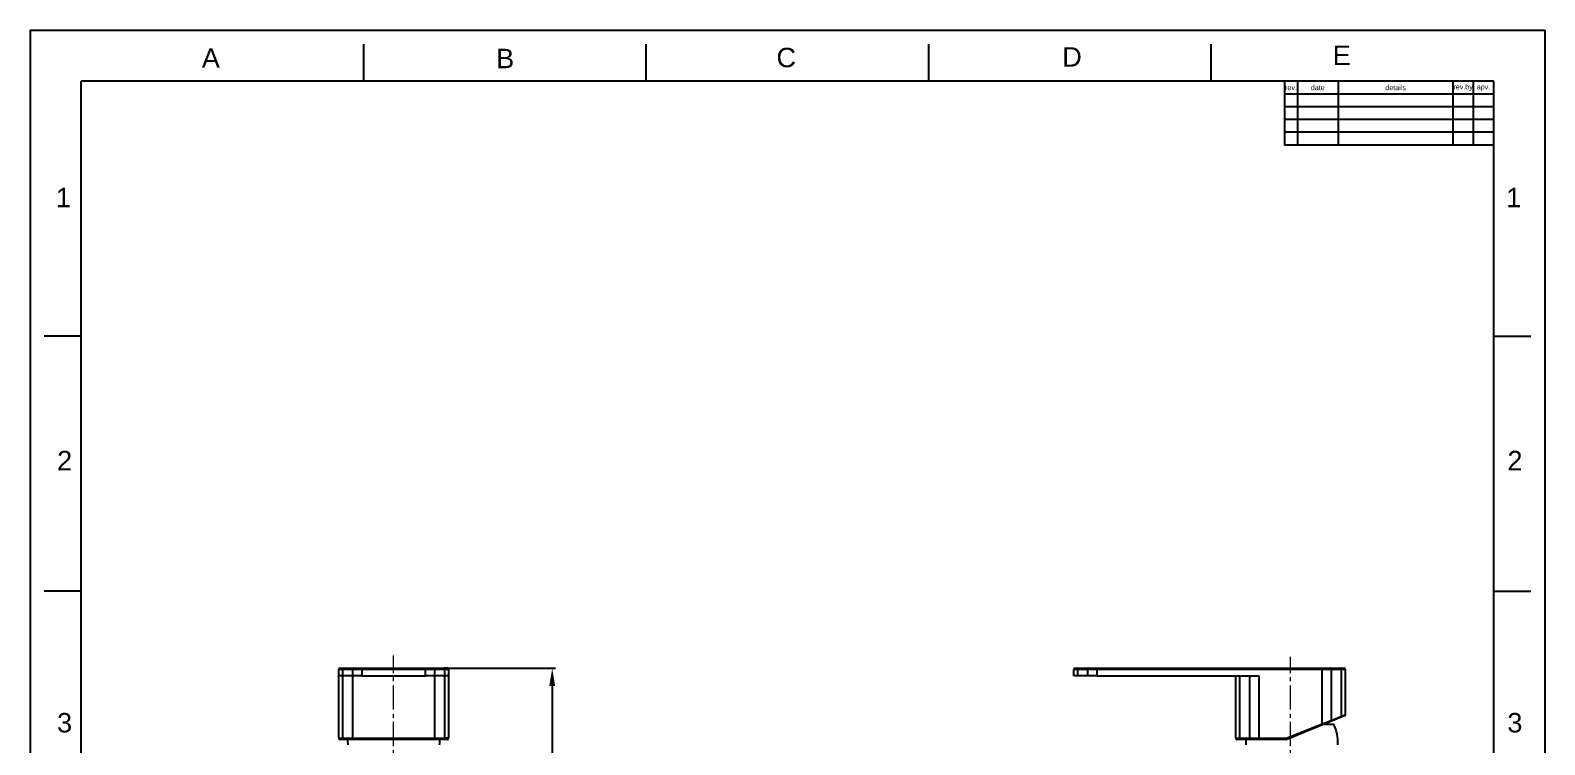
# Model space of a CAD drawing. Header units: millimetres. Extents: x 13387 to 13981, y 3730 to 4570.
# Drawn here: x 13387 to 13981, y 4290 to 4570 of the extents above; entities that cross this region are included whole.
import ezdxf

# ---------------------------------------------------------------- set-up
doc = ezdxf.new("R2010")
doc.units = ezdxf.units.MM
doc.linetypes.add('CENTER2', pattern=[28.575, 19.05, -3.175, 3.175, -3.175])
doc.linetypes.add('CENTERX2', pattern=[101.6, 63.5, -12.7, 12.7, -12.7])
doc.layers.add('CENTER', color=1, linetype='CENTERX2', lineweight=15)
doc.layers.add('DIM_', color=5, linetype='Continuous', lineweight=9)
doc.layers.add('TEXT', color=2, linetype='Continuous')
doc.styles.get("Standard").update_dxf_attribs({"font": 'arial.ttf'})
doc.dimstyles.new('사본(2) STANDARD', dxfattribs={"dimscale": 0, "dimtxt": 4, "dimasz": 4, "dimexe": 1.25, "dimexo": 0.625, "dimgap": 1.5, "dimtad": 3, "dimtih": 1, "dimtoh": 1, "dimdec": 1, "dimzin": 9, "dimdsep": 46, "dimtxsty": 'Standard', "dimcen": 2.5, "dimclrd": 5, "dimclre": 5, "dimclrt": 5, "dimadec": 0, "dimazin": 0, "dimtfac": 1, "dimtdec": 1, "dimtmove": 0, "dimatfit": 3, "dimfxl": 1.25, "dimtfill": 1, "dimtolj": 1, "dimtzin": 0, "dimarcsym": 0})

# ---------------------------------------------------------------- blocks, each defined once
blk = doc.blocks.new('*D4')
at = {"layer": 'Defpoints', "color": 0, "transparency": 16777216}
for p in [(13549.56, 4319.79), (13592.06, 4319.79), (13553.62, 4002.79)]:
    blk.add_point(p, dxfattribs=at)
at = {"layer": 'DIM_', "color": 5, "lineweight": -2, "transparency": 16777216}
for p, q in [((13550.18, 4319.79), (13593.31, 4319.79)), ((13592.06, 4312.79), (13592.06, 4166.36)), ((13592.06, 4009.79), (13592.06, 4156.21)), ((13554.25, 4002.79), (13593.31, 4002.79))]:
    blk.add_line(p, q, dxfattribs=at)
at = {"layer": 'DIM_', "color": 5, "transparency": 16777216}
for points in [[(13590.89, 4312.79), (13593.23, 4312.79), (13592.06, 4319.79)], [(13590.89, 4009.79), (13593.23, 4009.79), (13592.06, 4002.79)]]:
    blk.add_solid(points, dxfattribs=at)
at = {"layer": 'DIM_', "color": 5, "transparency": 16777216, "insert": (13592.06, 4161.29), "char_height": 7, "attachment_point": 5, "bg_fill": 3, "box_fill_scale": 1.1, "bg_fill_color": 256, "bg_fill_true_color": 13158600, "bg_fill_transparency": 0}
blk.add_mtext('\\A1;317', dxfattribs=at)
blk = doc.blocks.new('*D8')
at = {"layer": 'Defpoints', "color": 0, "transparency": 16777216}
for p in [(13881.63, 4324.29), (13731.3, 4287.7), (13750.75, 4126.39), (13644.2, 4002.79), (13881.63, 3917.79)]:
    blk.add_point(p, dxfattribs=at)
at = {"layer": 'DIM_', "color": 5, "lineweight": -2, "transparency": 16777216}
for start, end in [(253.6022, 261.88679), (263.28128, 269.3978)]:
    blk.add_arc((13881.63, 4779.41), 666.01, start, end, dxfattribs=at)
at = {"layer": 'DIM_', "color": 5, "transparency": 16777216}
for points in [[(13693.28, 4139.37), (13693.95, 4141.61), (13686.91, 4142.5)], [(13874.64, 4114.6), (13874.63, 4112.27), (13881.63, 4113.4)]]:
    blk.add_solid(points, dxfattribs=at)
at = {"layer": 'DIM_', "color": 5, "transparency": 16777216, "insert": (13795.68, 4118.97), "char_height": 7, "attachment_point": 5, "bg_fill": 3, "box_fill_scale": 1.1, "bg_fill_color": 256, "bg_fill_true_color": 13158600, "bg_fill_transparency": 0}
blk.add_mtext('\\A1;17°', dxfattribs=at)

msp = doc.modelspace()

# ---------------------------------------------------------------- linework, layer by layer
at = {"color": 7, "linetype": 'Continuous'}
for p, q in [((13387.34, 4570.04), (13981.34, 4570.04)), ((13387.34, 4570.04), (13387.34, 3730.04)), ((13981.34, 4570.04), (13981.34, 3730.04)), ((13518.14, 4550.04), (13518.14, 4564.58)), ((13628.94, 4550.04), (13628.94, 4564.58)), ((13739.74, 4550.04), (13739.74, 4564.58)), ((13850.54, 4550.04), (13850.54, 4564.58)), ((13961.34, 4550.04), (13407.34, 4550.04)), ((13961.34, 3750.04), (13961.34, 4550.04)), ((13407.34, 4450.04), (13392.81, 4450.04)), ((13961.34, 4450.04), (13975.88, 4450.04)), ((13407.34, 4350.04), (13392.81, 4350.04)), ((13961.34, 4350.04), (13975.88, 4350.04))]:
    msp.add_line(p, q, dxfattribs=at)
at = {"linetype": 'Continuous'}
msp.add_line((13407.34, 3750.04), (13407.34, 4550.04), dxfattribs=at)
for p, q in [((13879.34, 4550.04), (13879.34, 4525.04)), ((13884.34, 4550.04), (13884.34, 4525.04)), ((13900.34, 4550.04), (13900.34, 4525.04)), ((13945.34, 4550.04), (13945.34, 4525.04)), ((13953.34, 4550.04), (13953.34, 4525.04)), ((13961.34, 4545.04), (13879.34, 4545.04)), ((13961.34, 4540.04), (13879.34, 4540.04)), ((13961.34, 4535.04), (13879.34, 4535.04)), ((13961.34, 4530.04), (13879.34, 4530.04)), ((13961.34, 4525.04), (13879.34, 4525.04)), ((13509.84, 4319.29), (13508.37, 4319.29)), ((13508.37, 4316.79), (13508.37, 4319.29)), ((13508.87, 4319.79), (13510.19, 4319.79)), ((13509.84, 4319.29), (13509.84, 4316.79)), ((13513.91, 4319.29), (13509.84, 4319.29)), ((13510.19, 4319.79), (13514.26, 4319.79)), ((13517.44, 4319.29), (13513.91, 4319.29)), ((13513.91, 4316.79), (13513.91, 4319.29)), ((13514.26, 4319.79), (13517.44, 4319.79)), ((13517.44, 4319.79), (13517.44, 4319.29)), ((13517.44, 4319.79), (13542.3, 4319.79)), ((13517.44, 4319.29), (13517.44, 4316.79)), ((13542.3, 4319.29), (13517.44, 4319.29)), ((13542.3, 4319.79), (13545.48, 4319.79)), ((13542.3, 4319.79), (13542.3, 4319.29)), ((13545.84, 4319.29), (13542.3, 4319.29)), ((13542.3, 4316.79), (13542.3, 4319.29)), ((13545.48, 4319.79), (13549.56, 4319.79)), ((13549.91, 4319.29), (13545.84, 4319.29)), ((13545.84, 4319.29), (13545.84, 4316.79)), ((13550.87, 4319.79), (13549.56, 4319.79)), ((13551.37, 4319.29), (13549.91, 4319.29)), ((13549.91, 4316.79), (13549.91, 4319.29)), ((13551.37, 4319.29), (13551.37, 4316.79)), ((13798.1, 4319.29), (13796.63, 4319.29)), ((13796.63, 4316.79), (13796.63, 4319.29)), ((13797.13, 4319.79), (13798.45, 4319.79)), ((13798.1, 4319.29), (13798.1, 4316.79)), ((13802.17, 4319.29), (13798.1, 4319.29)), ((13798.45, 4319.79), (13802.52, 4319.79)), ((13805.7, 4319.29), (13802.17, 4319.29)), ((13802.17, 4316.79), (13802.17, 4319.29)), ((13802.52, 4319.79), (13805.7, 4319.79)), ((13805.7, 4319.79), (13894.06, 4319.79)), ((13805.7, 4319.29), (13805.7, 4319.79)), ((13894.06, 4319.29), (13805.7, 4319.29)), ((13805.7, 4319.29), (13805.7, 4316.79)), ((13894.06, 4319.79), (13897.24, 4319.79)), ((13894.06, 4319.29), (13894.06, 4319.79)), ((13897.6, 4319.29), (13894.06, 4319.29)), ((13894.06, 4298.02), (13894.06, 4319.29)), ((13897.24, 4319.79), (13901.32, 4319.79)), ((13901.67, 4319.29), (13897.6, 4319.29)), ((13897.6, 4319.29), (13897.6, 4299.33)), ((13901.32, 4319.79), (13902.63, 4319.79)), ((13903.13, 4319.29), (13901.67, 4319.29)), ((13901.67, 4300.99), (13901.67, 4319.29)), ((13903.13, 4319.29), (13903.13, 4301.53)), ((13508.37, 4292.29), (13508.37, 4316.79)), ((13509.84, 4316.79), (13508.37, 4316.79)), ((13509.84, 4316.79), (13509.84, 4292.29)), ((13513.91, 4316.79), (13509.84, 4316.79)), ((13513.91, 4292.29), (13513.91, 4316.79)), ((13517.44, 4316.79), (13513.91, 4316.79)), ((13517.44, 4316.79), (13542.3, 4316.79)), ((13545.84, 4316.79), (13542.3, 4316.79)), ((13545.84, 4316.79), (13545.84, 4292.29)), ((13549.91, 4316.79), (13545.84, 4316.79)), ((13549.91, 4292.29), (13549.91, 4316.79)), ((13551.37, 4316.79), (13549.91, 4316.79)), ((13551.37, 4316.79), (13551.37, 4292.29)), ((13798.1, 4316.79), (13796.63, 4316.79)), ((13802.17, 4316.79), (13798.1, 4316.79)), ((13805.7, 4316.79), (13802.17, 4316.79)), ((13805.7, 4316.79), (13869.2, 4316.79)), ((13860.13, 4292.29), (13860.13, 4316.79)), ((13861.6, 4316.79), (13861.6, 4292.29)), ((13865.67, 4292.29), (13865.67, 4316.79)), ((13869.2, 4316.79), (13869.2, 4292.29)), ((13897.6, 4299.33), (13901.67, 4300.99)), ((13902.82, 4301.07), (13901.5, 4300.53)), ((13901.67, 4300.99), (13903.13, 4301.53)), ((13880.04, 4292.29), (13894.06, 4298.02)), ((13894.25, 4297.56), (13880.22, 4291.82)), ((13894.06, 4298.02), (13897.6, 4299.33)), ((13897.43, 4298.86), (13894.25, 4297.56)), ((13894.8, 4297.79), (13898.63, 4297.79)), ((13894.8, 4297.79), (13898.63, 4297.79)), ((13901.5, 4300.53), (13897.43, 4298.86)), ((13508.37, 4292.29), (13509.84, 4292.29)), ((13510.19, 4291.79), (13508.87, 4291.79)), ((13509.84, 4292.29), (13513.91, 4292.29)), ((13514.26, 4291.79), (13510.19, 4291.79)), ((13513.91, 4292.29), (13517.44, 4292.29)), ((13517.44, 4291.79), (13514.26, 4291.79)), ((13517.44, 4291.79), (13517.44, 4292.29)), ((13517.44, 4292.29), (13542.3, 4292.29)), ((13542.3, 4291.79), (13517.44, 4291.79)), ((13542.3, 4291.79), (13542.3, 4292.29)), ((13542.3, 4292.29), (13545.84, 4292.29)), ((13545.48, 4291.79), (13542.3, 4291.79)), ((13549.56, 4291.79), (13545.48, 4291.79)), ((13545.84, 4292.29), (13549.91, 4292.29)), ((13550.87, 4291.79), (13549.56, 4291.79)), ((13551.37, 4292.29), (13549.91, 4292.29)), ((13860.13, 4292.29), (13861.6, 4292.29)), ((13861.95, 4291.79), (13860.63, 4291.79)), ((13861.6, 4292.29), (13865.67, 4292.29)), ((13866.02, 4291.79), (13861.95, 4291.79)), ((13865.67, 4292.29), (13869.2, 4292.29)), ((13869.2, 4291.79), (13866.02, 4291.79)), ((13869.2, 4292.29), (13880.04, 4292.29)), ((13880.04, 4291.79), (13869.2, 4291.79))]:
    msp.add_line(p, q)
for centre, radius, start, end in [((13508.87, 4319.29), 0.5, 90, 180), ((13550.87, 4319.29), 0.5, 0, 90), ((13797.13, 4319.29), 0.5, 90, 180), ((13902.63, 4319.29), 0.5, 0, 90), ((13902.63, 4301.53), 0.5, 292.24902, 0), ((13885.22, 4291.13), 14.98, 354.85385, 26.38546), ((13885.22, 4291.13), 14.98, 354.85385, 26.38546), ((13508.87, 4292.29), 0.5, 180, 270), ((13526.79, 4291.13), 14.98, 177.48791, 185.14615), ((13532.96, 4291.13), 14.98, 354.85385, 2.51209), ((13550.87, 4292.29), 0.5, 270, 0), ((13860.63, 4292.29), 0.5, 180, 270), ((13879.05, 4291.13), 14.98, 177.48791, 185.14615), ((13880.04, 4292.29), 0.5, 270, 292.24902)]:
    msp.add_arc(centre, radius, start, end)
for centre, major_axis, start_param, end_param in [((13510.19, 4319.29), (0, 0.5), 0, 1.570796), ((13514.26, 4319.29), (0, 0.5), 0, 1.570796), ((13545.48, 4319.29), (0, 0.5), 4.712389, 6.283185), ((13549.56, 4319.29), (0, 0.5), 4.712389, 6.283185), ((13798.45, 4319.29), (0, 0.5), 0, 1.570796), ((13802.52, 4319.29), (0, 0.5), 0, 1.570796), ((13897.24, 4319.29), (0, -0.5), 1.570796, 3.141593), ((13901.32, 4319.29), (0, -0.5), 1.570796, 3.141593), ((13510.19, 4292.29), (0, -0.5), 4.712389, 6.283185), ((13514.26, 4292.29), (0, -0.5), 4.712389, 6.283185), ((13545.48, 4292.29), (0, -0.5), 0, 1.570796), ((13549.56, 4292.29), (0, -0.5), 0, 1.570796)]:
    msp.add_ellipse(centre, major_axis=major_axis, ratio=0.707107, start_param=start_param, end_param=end_param)
at = {"layer": 'CENTER', "color": 1, "linetype": 'CENTER2', "ltscale": 0.5}
for p, q in [((13529.87, 3917.79), (13529.87, 4324.79)), ((13881.63, 3917.79), (13881.63, 4324.29))]:
    msp.add_line(p, q, dxfattribs=at)

# ---------------------------------------------------------------- texts
at = {"char_height": 7.62, "attachment_point": 5}
for s, width, insert in [('A', 10, (13458.16, 4559.15)), ('B', 10, (13573.61, 4558.98)), ('C', 10, (13683.86, 4559.31)), ('D', 10, (13795.95, 4559.59)), ('E', 10, (13901.74, 4560.22)), ('1', 50, (13400.34, 4504.45)), ('1', 50, (13969.19, 4504.45)), ('2', 50, (13400.82, 4401.25)), ('2', 50, (13969.67, 4401.25)), ('3', 50, (13400.8, 4298.36)), ('3', 50, (13969.65, 4298.36))]:
    msp.add_mtext_dynamic_manual_height_columns(s, width=width, gutter_width=12.5, heights=[0], dxfattribs=dict(at, insert=insert))
at = {"layer": 'TEXT', "char_height": 2, "attachment_point": 5}
for s, width, insert in [('rev.', 5, (13881.84, 4547.54)), ('date', 16, (13892.34, 4547.54)), ('details', 45, (13922.84, 4547.54)), ('rev.by', 8, (13949.34, 4547.54)), ('apv.', 8, (13957.34, 4547.54))]:
    msp.add_mtext_dynamic_manual_height_columns(s, width=width, gutter_width=12.5, heights=[0], dxfattribs=dict(at, insert=insert))

# ---------------------------------------------------------------- next in the draw order: dimensions: what is measured, and where the dimension line sits
at = {"layer": 'DIM_'}
dim = msp.add_linear_dim(base=(13592.06, 4319.79), p1=(13553.62, 4002.79), p2=(13549.56, 4319.79), angle=90, dimstyle='사본(2) STANDARD', override={"dimscale": 1, "dimtxt": 7, "dimasz": 7, "dimtad": 0}, dxfattribs=at)
dim.commit()
dim.dimension.update_dxf_attribs({"geometry": '*D4', "text_midpoint": (13592.06, 4161.29)})
dim = msp.add_angular_dim_2l(base=(13750.75, 4126.39), line1=((13881.63, 3917.79), (13881.63, 4324.29)), line2=((13644.2, 4002.79), (13731.3, 4287.7)), dimstyle='사본(2) STANDARD', override={"dimscale": 1, "dimtxt": 7, "dimasz": 7, "dimtad": 0}, dxfattribs=at)
dim.commit()
dim.dimension.update_dxf_attribs({"geometry": '*D8', "text_midpoint": (13795.68, 4118.97), "dimtype": 130})

doc.saveas('drawing.dxf')
